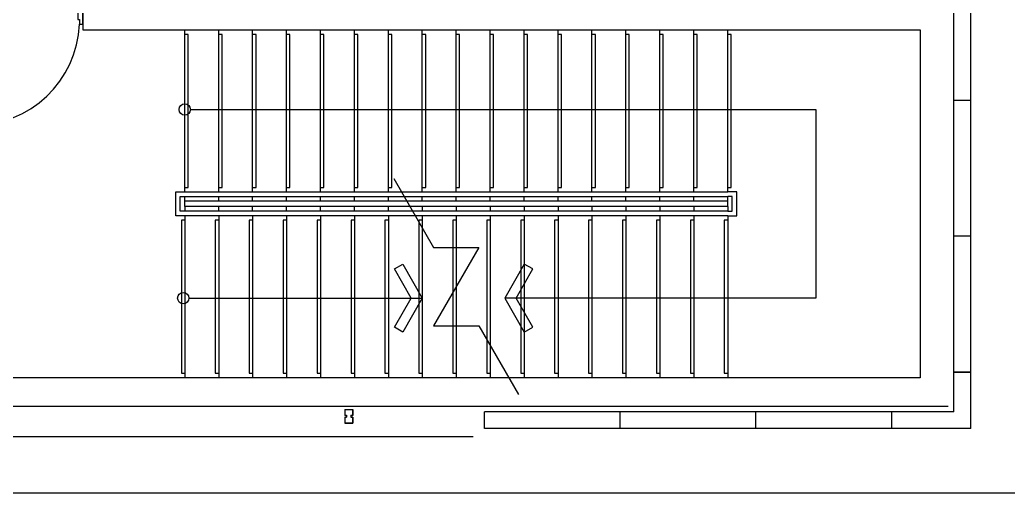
# Model space of a CAD drawing. Header units: millimetres. Extents: x 391350 to 515311, y -283575 to -199845.
# Drawn here: x 481525 to 490264, y -283575 to -279390 of the extents above; entities that cross this region are included whole.
import ezdxf

# ---------------------------------------------------------------- set-up
doc = ezdxf.new("R2010")
doc.units = ezdxf.units.MM

msp = doc.modelspace()

# ---------------------------------------------------------------- linework, layer by layer
at = {"color": 0}
for p, q in [((482083.6, -279229.5), (482083.6, -279479.5)), ((489783.6, -282854.5), (489783.6, -279229.5)), ((489933.6, -283004.5), (489933.6, -279229.5)), ((482083.6, -279479.5), (489483.6, -279479.5)), ((482983.6, -280912), (482983.6, -279479.5)), ((483283.6, -280912), (483283.6, -279479.5)), ((483583.6, -280912), (483583.6, -279479.5)), ((483883.6, -280912), (483883.6, -279479.5)), ((484183.6, -280912), (484183.6, -279479.5)), ((484483.6, -280912), (484483.6, -279479.5)), ((484783.6, -280912), (484783.6, -279479.5)), ((485083.6, -280912), (485083.6, -279479.5)), ((485383.6, -280912), (485383.6, -279479.5)), ((485683.6, -280912), (485683.6, -279479.5)), ((485983.6, -280912), (485983.6, -279479.5)), ((486283.6, -280912), (486283.6, -279479.5)), ((486583.6, -280912), (486583.6, -279479.5)), ((486883.6, -280912), (486883.6, -279479.5)), ((487183.6, -280912), (487183.6, -279479.5)), ((487483.6, -280912), (487483.6, -279479.5)), ((487783.6, -280912), (487783.6, -279479.5)), ((489483.6, -279479.5), (489483.6, -282554.5)), ((489933.6, -280104.5), (489783.6, -280104.5)), ((483033.6, -280183.2), (488562.6, -280183.2)), ((488562.6, -280183.2), (488562.6, -281850.7)), ((482983.6, -280912), (487783.6, -280912)), ((482943.6, -280952), (487783.6, -280952)), ((482983.6, -280992), (482983.6, -280952)), ((482983.6, -280992), (487783.6, -280992)), ((482983.6, -281042), (482983.6, -280992)), ((483283.6, -280992), (483283.6, -280952)), ((483583.6, -280992), (483583.6, -280952)), ((483883.6, -280992), (483883.6, -280952)), ((484183.6, -280992), (484183.6, -280952)), ((484483.6, -280992), (484483.6, -280952)), ((484783.6, -280992), (484783.6, -280952)), ((485083.6, -280992), (485083.6, -280952)), ((485383.6, -280992), (485383.6, -280952)), ((485683.6, -280992), (485683.6, -280952)), ((485983.6, -280992), (485983.6, -280952)), ((486283.6, -280992), (486283.6, -280952)), ((486583.6, -280992), (486583.6, -280952)), ((486883.6, -280992), (486883.6, -280952)), ((487183.6, -280992), (487183.6, -280952)), ((487483.6, -280992), (487483.6, -280952)), ((487783.6, -280992), (487783.6, -280952)), ((487783.6, -281042), (487783.6, -280992)), ((487783.6, -281082), (482943.6, -281082)), ((487783.6, -281042), (482983.6, -281042)), ((482983.6, -281042), (482983.6, -281082)), ((483283.6, -281082), (483283.6, -281042)), ((483583.6, -281082), (483583.6, -281042)), ((483883.6, -281082), (483883.6, -281042)), ((484183.6, -281082), (484183.6, -281042)), ((484483.6, -281082), (484483.6, -281042)), ((484783.6, -281082), (484783.6, -281042)), ((485083.6, -281042), (485083.6, -281082)), ((485383.6, -281042), (485383.6, -281082)), ((485683.6, -281042), (485683.6, -281082)), ((485983.6, -281042), (485983.6, -281082)), ((486283.6, -281042), (486283.6, -281082)), ((486583.6, -281042), (486583.6, -281082)), ((486883.6, -281042), (486883.6, -281082)), ((487183.6, -281042), (487183.6, -281082)), ((487483.6, -281042), (487483.6, -281082)), ((487783.6, -281042), (487783.6, -281082)), ((487783.6, -281122), (482903.6, -281122)), ((482983.6, -281122), (482983.6, -282554.5)), ((483283.6, -281122), (483283.6, -282554.5)), ((483583.6, -281122), (483583.6, -282554.5)), ((483883.6, -281122), (483883.6, -282554.5)), ((484183.6, -281122), (484183.6, -282554.5)), ((484483.6, -281122), (484483.6, -282554.5)), ((484783.6, -281122), (484783.6, -282554.5)), ((485083.6, -281122), (485083.6, -282554.5)), ((485383.6, -281122), (485383.6, -282554.5)), ((485683.6, -281122), (485683.6, -282554.5)), ((485983.6, -281122), (485983.6, -282554.5)), ((486283.6, -281122), (486283.6, -282554.5)), ((486583.6, -281122), (486583.6, -282554.5)), ((486883.6, -281122), (486883.6, -282554.5)), ((487183.6, -281122), (487183.6, -282554.5)), ((487483.6, -281122), (487483.6, -282554.5)), ((487783.6, -281122), (487783.6, -282554.5)), ((489933.6, -281304.5), (489783.6, -281304.5)), ((483020.2, -281850.7), (485083.6, -281850.7)), ((488562.6, -281850.7), (485813.6, -281850.7)), ((489783.6, -282504.5), (489933.6, -282504.5)), ((489933.6, -282504.5), (489783.6, -282504.5)), ((489483.6, -282554.5), (480983.6, -282554.5)), ((480733.6, -282804.5), (489733.6, -282804.5)), ((484398.4, -282834.5), (484398.4, -282887)), ((484398.4, -282834.5), (484468.4, -282834.5)), ((484399.6, -282835.7), (484399.6, -282885.8)), ((484399.6, -282835.7), (484467.2, -282835.7)), ((484467.2, -282835.7), (484467.2, -282885.8)), ((484468.4, -282834.5), (484468.4, -282887)), ((489783.6, -282854.5), (485633.6, -282854.5)), ((485633.6, -283004.5), (485633.6, -282854.5)), ((486833.6, -283004.5), (486833.6, -282854.5)), ((486833.6, -283004.5), (486833.6, -282854.5)), ((488033.6, -283004.5), (488033.6, -282854.5)), ((489233.6, -283004.5), (489233.6, -282854.5)), ((484398.4, -282887), (484413.4, -282887)), ((484398.4, -282902), (484398.4, -282954.5)), ((484398.4, -282902), (484413.4, -282902)), ((484399.6, -282885.8), (484414.6, -282885.8)), ((484399.6, -282903.2), (484399.6, -282953.3)), ((484399.6, -282903.2), (484414.6, -282903.2)), ((484413.4, -282887), (484413.4, -282902)), ((484414.6, -282885.8), (484414.6, -282903.2)), ((484452.2, -282885.8), (484452.2, -282903.2)), ((484452.2, -282885.8), (484467.2, -282885.8)), ((484452.2, -282903.2), (484467.2, -282903.2)), ((484453.4, -282887), (484468.4, -282887)), ((484453.4, -282887), (484453.4, -282902)), ((484453.4, -282902), (484468.4, -282902)), ((484467.2, -282903.2), (484467.2, -282953.3)), ((484468.4, -282902), (484468.4, -282954.5)), ((484398.4, -282954.5), (484468.4, -282954.5)), ((484399.6, -282953.3), (484467.2, -282953.3)), ((489933.6, -283004.5), (485633.6, -283004.5)), ((480933.6, -283074.5), (485533.6, -283074.5))]:
    msp.add_line(p, q, dxfattribs=at)
for points in [[(456688.9, -248700.1), (515311.2, -248700.1), (515311.2, -283575.2), (456688.9, -283575.2)], [(482083.2, -279430.4), (482083.2, -279255.8), (482052.6, -279255.8), (482052.6, -279299.5), (482039.5, -279299.5), (482039.5, -279386.7), (482052.6, -279386.7), (482052.6, -279430.4)], [(484911.8, -281550), (485083.6, -281850.7), (484911.8, -282151.4), (484837.7, -282108.3), (484984.9, -281850.7), (484837.7, -281593.1)], [(485985.5, -281550), (485813.6, -281850.7), (485985.5, -282151.4), (486059.6, -282108.3), (485912.4, -281850.7), (486059.6, -281593.1)]]:
    msp.add_lwpolyline(points, close=True, dxfattribs=at)
for points in [[(482983.6, -280872), (483013.6, -280872), (483013.6, -279519.5), (482983.6, -279519.5)], [(483283.6, -280872), (483313.6, -280872), (483313.6, -279519.5), (483283.6, -279519.5)], [(483583.6, -280872), (483613.6, -280872), (483613.6, -279519.5), (483583.6, -279519.5)], [(483883.6, -280872), (483913.6, -280872), (483913.6, -279519.5), (483883.6, -279519.5)], [(484183.6, -280872), (484213.6, -280872), (484213.6, -279519.5), (484183.6, -279519.5)], [(484483.6, -280872), (484513.6, -280872), (484513.6, -279519.5), (484483.6, -279519.5)], [(484783.6, -280872), (484813.6, -280872), (484813.6, -279519.5), (484783.6, -279519.5)], [(485083.6, -280872), (485113.6, -280872), (485113.6, -279519.5), (485083.6, -279519.5)], [(485383.6, -280872), (485413.6, -280872), (485413.6, -279519.5), (485383.6, -279519.5)], [(485683.6, -280872), (485713.6, -280872), (485713.6, -279519.5), (485683.6, -279519.5)], [(485983.6, -280872), (486013.6, -280872), (486013.6, -279519.5), (485983.6, -279519.5)], [(486283.6, -280872), (486313.6, -280872), (486313.6, -279519.5), (486283.6, -279519.5)], [(486583.6, -280872), (486613.6, -280872), (486613.6, -279519.5), (486583.6, -279519.5)], [(486883.6, -280872), (486913.6, -280872), (486913.6, -279519.5), (486883.6, -279519.5)], [(487183.6, -280872), (487213.6, -280872), (487213.6, -279519.5), (487183.6, -279519.5)], [(487483.6, -280872), (487513.6, -280872), (487513.6, -279519.5), (487483.6, -279519.5)], [(487783.6, -280872), (487813.6, -280872), (487813.6, -279519.5), (487783.6, -279519.5)], [(484832.4, -280793.9), (485183.6, -281402.3), (485583.6, -281402.3), (485183.6, -282095.1), (485583.6, -282095.1), (485934.9, -282703.5)], [(482983.6, -281122), (482903.6, -281122), (482903.6, -280912), (482983.6, -280912)], [(487783.6, -281122), (487863.6, -281122), (487863.6, -280912), (487783.6, -280912)], [(482983.6, -281082), (482943.6, -281082), (482943.6, -280952), (482983.6, -280952)], [(487783.6, -281082), (487823.6, -281082), (487823.6, -280952), (487783.6, -280952)], [(482983.6, -281162), (482953.6, -281162), (482953.6, -282514.5), (482983.6, -282514.5)], [(483283.6, -281162), (483253.6, -281162), (483253.6, -282514.5), (483283.6, -282514.5)], [(483583.6, -281162), (483553.6, -281162), (483553.6, -282514.5), (483583.6, -282514.5)], [(483883.6, -281162), (483853.6, -281162), (483853.6, -282514.5), (483883.6, -282514.5)], [(484183.6, -281162), (484153.6, -281162), (484153.6, -282514.5), (484183.6, -282514.5)], [(484483.6, -281162), (484453.6, -281162), (484453.6, -282514.5), (484483.6, -282514.5)], [(484783.6, -281162), (484753.6, -281162), (484753.6, -282514.5), (484783.6, -282514.5)], [(485083.6, -281162), (485053.6, -281162), (485053.6, -282514.5), (485083.6, -282514.5)], [(485383.6, -281162), (485353.6, -281162), (485353.6, -282514.5), (485383.6, -282514.5)], [(485683.6, -281162), (485653.6, -281162), (485653.6, -282514.5), (485683.6, -282514.5)], [(485983.6, -281162), (485953.6, -281162), (485953.6, -282514.5), (485983.6, -282514.5)], [(486283.6, -281162), (486253.6, -281162), (486253.6, -282514.5), (486283.6, -282514.5)], [(486583.6, -281162), (486553.6, -281162), (486553.6, -282514.5), (486583.6, -282514.5)], [(486883.6, -281162), (486853.6, -281162), (486853.6, -282514.5), (486883.6, -282514.5)], [(487183.6, -281162), (487153.6, -281162), (487153.6, -282514.5), (487183.6, -282514.5)], [(487483.6, -281162), (487453.6, -281162), (487453.6, -282514.5), (487483.6, -282514.5)], [(487783.6, -281162), (487753.6, -281162), (487753.6, -282514.5), (487783.6, -282514.5)]]:
    msp.add_lwpolyline(points, dxfattribs=at)
for centre in [(482983.6, -280183.2), (482970.2, -281850.7)]:
    msp.add_circle(centre, 50, dxfattribs=at)
msp.add_arc((481128, -279394.1), 925.3, 269.11459, 357.75154, dxfattribs=at)

doc.saveas('drawing.dxf')
